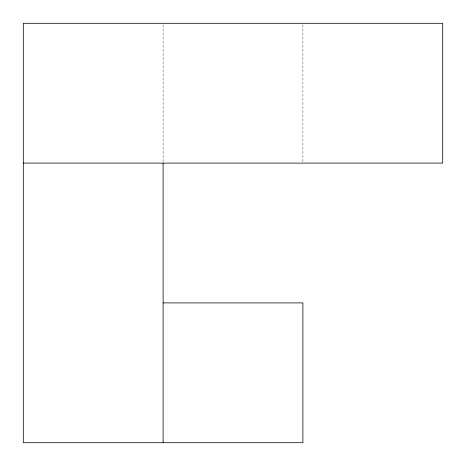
<?xml version="1.0" encoding="UTF-8"?>
<svg xmlns="http://www.w3.org/2000/svg" width="466" height="466" viewBox="0 0 466 466"><rect width="100%" height="100%" fill="white"/><g stroke="black" fill="none" stroke-linecap="round" stroke-linejoin="round"><path stroke-width="0.35" stroke-dasharray="2.33 1.75" d="M302.9 24.756L302.9 162.372M163.1 24.756L163.1 162.372"/><path stroke-width="0.7" d="M23.3 163.1L442.7 163.1L442.7 23.3L23.3 23.3L23.3 442.7L302.9 442.7L302.9 302.9L163.1 302.9M163.1 163.1L163.1 442.7"/></g></svg>
